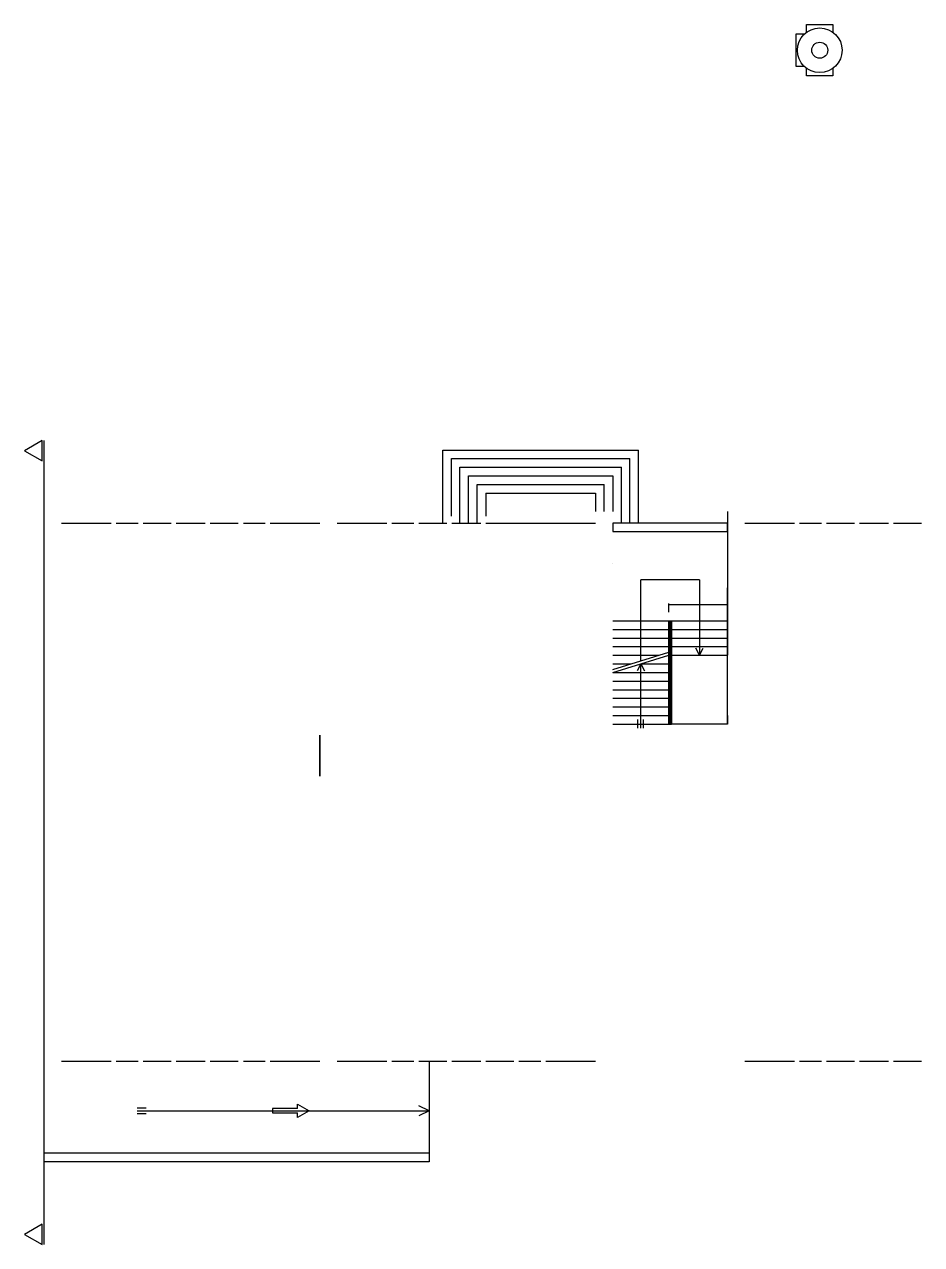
# Model space of a CAD drawing. Header units: millimetres. Extents: x 0 to 180329, y 0 to 340677.
# Drawn here: x 54459 to 85711, y 203492 to 245999 of the extents above; entities that cross this region are included whole.
import ezdxf
from ezdxf.lldxf.tags import DXFTag

# ---------------------------------------------------------------- set-up
doc = ezdxf.new("R2010")
doc.units = ezdxf.units.MM
doc.linetypes.add('CONTINUA', pattern=[0])
doc.layers.add('MURI', color=7, linetype='Continuous')
tags = doc.linetypes.add('NASCOSTA', pattern=[0.375, 0.25, -0.125]).pattern_tags.tags
tags[6:7] = [DXFTag(74, 4), DXFTag(75, 0), DXFTag(340, '0'), DXFTag(46, 0.0), DXFTag(50, 0.0), DXFTag(44, 0.0), DXFTag(45, 0.0)]
tags[4:5] = [DXFTag(74, 4), DXFTag(75, 0), DXFTag(340, '0'), DXFTag(46, 0.0), DXFTag(50, 0.0), DXFTag(44, 0.0), DXFTag(45, 0.0)]

msp = doc.modelspace()

# ---------------------------------------------------------------- linework, layer by layer
at = {"color": 0, "transparency": 33554687}
for p, q in [((81698, 245721), (81698, 245999)), ((81698, 245999), (82619, 245999)), ((82619, 245999), (82619, 245729)), ((81345, 244529), (81345, 245668)), ((81345, 245668), (81639, 245668)), ((81634, 244529), (81345, 244529)), ((81698, 244204), (81698, 244475)), ((82619, 244467), (82619, 244204)), ((82619, 244204), (81698, 244204))]:
    msp.add_line(p, q, dxfattribs=at)
at = {"linetype": 'CONTINUA', "transparency": 33554687}
for p, q in [((55076, 231504), (54459, 231148)), ((55076, 230792), (55076, 231504)), ((54459, 231148), (55076, 230792)), ((55076, 204204), (54459, 203848)), ((55076, 203492), (55076, 204204)), ((54459, 203848), (55076, 203492))]:
    msp.add_line(p, q, dxfattribs=at)
at = {"linetype": 'NASCOSTA', "transparency": 33554687}
msp.add_line((55153, 203494), (55153, 231506), dxfattribs=at)
at = {"linetype": 'Continuous', "transparency": 33554687}
for p, q in [((69031, 228628), (69031, 231172)), ((69031, 231172), (75853, 231172)), ((69331, 228872), (69331, 230872)), ((69331, 230872), (75553, 230872)), ((75553, 228628), (75553, 230872)), ((75853, 228628), (75853, 231172)), ((69631, 228628), (69631, 230572)), ((69631, 230572), (75253, 230572)), ((75253, 228628), (75253, 230572)), ((69931, 228628), (69931, 230272)), ((69931, 230272), (74953, 230272)), ((70231, 228628), (70231, 229972)), ((70231, 229972), (74653, 229972)), ((74653, 229028), (74653, 229972)), ((70531, 229672), (74353, 229672)), ((78953, 229028), (78953, 224023)), ((55753, 228628), (57483, 228628)), ((57659, 228628), (58419, 228628)), ((58595, 228628), (59575, 228628)), ((59751, 228628), (60755, 228628)), ((60931, 228628), (61911, 228628)), ((62087, 228628), (62847, 228628)), ((63023, 228628), (64753, 228628)), ((65353, 228628), (67083, 228628)), ((67259, 228628), (68019, 228628)), ((68195, 228628), (69175, 228628)), ((69351, 228628), (70355, 228628)), ((70531, 228628), (74353, 228628)), ((79553, 228628), (81283, 228628)), ((81459, 228628), (82219, 228628)), ((82395, 228628), (83375, 228628)), ((83551, 228628), (84555, 228628)), ((84731, 228628), (85711, 228628)), ((75928, 223827), (75928, 226650)), ((77978, 226650), (75928, 226650)), ((77978, 226650), (77978, 224023)), ((74953, 225223), (78953, 225223)), ((74953, 224923), (76903, 224923)), ((76903, 225223), (76903, 221623)), ((76953, 225223), (76953, 221623)), ((77003, 225223), (77003, 221623)), ((77003, 224923), (78953, 224923)), ((74953, 224623), (76903, 224623)), ((77003, 224623), (78953, 224623)), ((74953, 224323), (76903, 224323)), ((74953, 223527), (76903, 224127)), ((74953, 224023), (76563, 224023)), ((74953, 223423), (76903, 224023)), ((77003, 224323), (78953, 224323)), ((77003, 224023), (78953, 224023)), ((77978, 224023), (77851, 224270)), ((77978, 224023), (78105, 224270)), ((74953, 223723), (75588, 223723)), ((75928, 223723), (75801, 223476)), ((75928, 223723), (76903, 223723)), ((75928, 223723), (76055, 223476)), ((75928, 221478), (75928, 223723)), ((74953, 223423), (76903, 223423)), ((74953, 223123), (76903, 223123)), ((74953, 222823), (76903, 222823)), ((74953, 222523), (76903, 222523)), ((74953, 222223), (76903, 222223)), ((74953, 221923), (76903, 221923)), ((74953, 221623), (77003, 221623)), ((75828, 221480), (75828, 221780)), ((76028, 221480), (76028, 221780)), ((55753, 209877), (57483, 209877)), ((57659, 209877), (58419, 209877)), ((58595, 209877), (59575, 209877)), ((59751, 209877), (60755, 209877)), ((60931, 209877), (61911, 209877)), ((62087, 209877), (62847, 209877)), ((63023, 209877), (64753, 209877)), ((65353, 209877), (67083, 209877)), ((67259, 209877), (68019, 209877)), ((68195, 209877), (69175, 209877)), ((68553, 209882), (68553, 206377)), ((69351, 209877), (70355, 209877)), ((70531, 209877), (71511, 209877)), ((71687, 209877), (72447, 209877)), ((72623, 209877), (74353, 209877)), ((79553, 209877), (81283, 209877)), ((81459, 209877), (82219, 209877)), ((82395, 209877), (83375, 209877)), ((83551, 209877), (84555, 209877)), ((84731, 209877), (85711, 209877)), ((68553, 208155), (68198, 208328)), ((58390, 208155), (68553, 208155)), ((58392, 208255), (58695, 208255)), ((58392, 208055), (58695, 208055)), ((68553, 208155), (68198, 207981)), ((68553, 206677), (55153, 206677)), ((68553, 206377), (55153, 206377))]:
    msp.add_line(p, q, dxfattribs=at)
for p, q in [((74953, 227228, 3900), (74953, 227228, -1219)), ((78953, 221623, 3840), (78953, 226375, 3840)), ((76903, 225523, 1760), (76903, 225823, 1760)), ((78953, 225783, 1760), (76903, 225783, 1760)), ((78953, 225523, 1760), (78953, 225823, 1760)), ((76903, 225223, 1992), (76903, 225223, 4150)), ((76903, 225223, 3992), (76903, 221623, 3992)), ((76903, 221623, 4150), (76903, 225223, 4150)), ((76903, 225223, 4150), (76903, 225223, 5650)), ((77003, 221923, 4000), (77003, 221623, 4000)), ((76903, 221623), (76903, 221623, 4150)), ((76903, 221623, 4150), (77003, 221623, 4150)), ((77003, 221623, 4150), (77003, 221623, 3984)), ((78953, 221623, 4000), (77003, 221623, 3984))]:
    msp.add_line(p, q)
at = {"extrusion": (1, 0, 0)}
msp.add_line((78953, 221923, 4000), (78953, 221623, 4000), dxfattribs=at)
at = {"linetype": 'Continuous', "transparency": 33554687}
msp.add_lwpolyline([(74953, 228328), (78953, 228328), (78953, 228628), (74953, 228628)], close=True, dxfattribs=at)
msp.add_lwpolyline([(64747, 221233), (64747, 219813), (64747, 221233), (64747, 219813)], dxfattribs=at)
at = {"linetype": 'CONTINUA', "transparency": 33554687}
for points in [[(63976, 208228), (63976, 208388), (64380, 208155), (63976, 207921), (63976, 208082)], [(63976, 208228), (63102, 208228), (63102, 208082), (63976, 208082)]]:
    msp.add_lwpolyline(points, dxfattribs=at)
at = {"color": 0, "transparency": 33554687}
msp.add_circle((82164, 245098), 778, dxfattribs=at)
at = {"color": 0, "linetype": 'Continuous', "transparency": 33554687}
msp.add_circle((82164, 245098), 278, dxfattribs=at)
at = {"layer": 'MURI'}
for p, q in [((74953, 230272), (74953, 229028)), ((70531, 229672), (70531, 228872)), ((74353, 229672), (74353, 229028))]:
    msp.add_line(p, q, dxfattribs=at)

doc.saveas('drawing.dxf')
